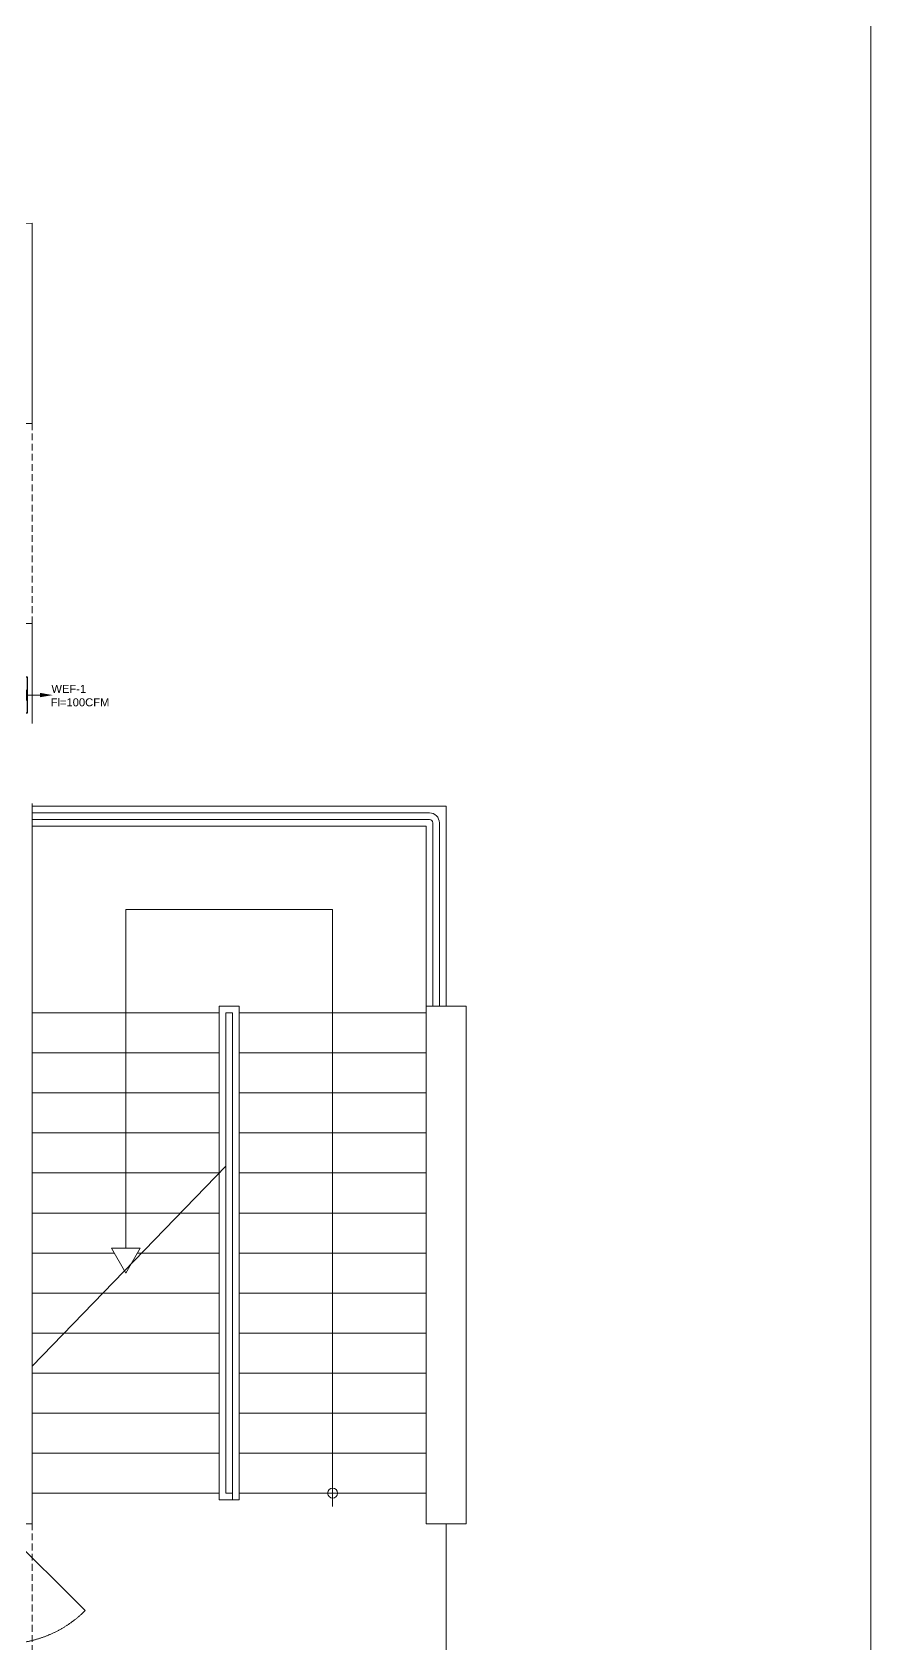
# Model space of a CAD drawing. Header units: millimetres. Extents: x -160614 to 59925, y -157025 to 0.
# Drawn here: x -97309 to -91027, y -104843 to -92760 of the extents above; entities that cross this region are included whole.
import ezdxf

# ---------------------------------------------------------------- set-up
doc = ezdxf.new("R2010")
doc.units = ezdxf.units.MM
doc.header["$LTSCALE"] = 8
for name, pattern in [('DASHED', [19.05, 12.7, -6.35]), ('DASHED2', [9.525, 6.35, -3.175]), ('HIDDEN', [9.525, 6.35, -3.175])]:
    doc.linetypes.add(name, pattern=pattern)
for name, color, linetype, lineweight in [('72_EGR_EQP_TAG', 9, 'Continuous', 5), ('Aluminum', 9, 'Continuous', 5), ('Frame', 9, 'Continuous', 9), ('Proj', 9, 'Continuous', 5), ('Structure', 9, 'Continuous', 5), ('Walls', 9, 'Continuous', 5)]:
    doc.layers.add(name, color=color, linetype=linetype, lineweight=lineweight)
doc.layers.add('MC-EX-EQPM', color=2, linetype='Continuous')
doc.layers.add('MC-EX-EQPM-texts', color=2, linetype='Continuous')
doc.styles.add('ARIAL', font='arial.ttf')

# ---------------------------------------------------------------- blocks, each defined once
blk = doc.blocks.new('GF1')
at = {"layer": 'Aluminum', "color": 9, "linetype": 'DASHED', "ltscale": 300}
blk.add_line((-97514, -103993), (-96913, -104594), dxfattribs=at)
blk.add_arc((-97514, -103993), 850, 225, 315, dxfattribs=at)
at = {"layer": 'Proj', "color": 9, "linetype": 'HIDDEN'}
for p, q in [((-97309, -95693), (-97309, -97193)), ((-97309, -105743), (-97309, -103943))]:
    blk.add_line(p, q, dxfattribs=at)
at = {"layer": 'Proj', "color": 9}
for p, q in [((-95909, -100113), (-97309, -100113)), ((-95759, -100063), (-95909, -100063)), ((-95909, -100063), (-95909, -101313)), ((-95859, -101261), (-95859, -100113)), ((-95859, -100113), (-95809, -100113)), ((-94359, -100113), (-95759, -100113)), ((-95909, -100413), (-97309, -100413)), ((-94359, -100413), (-95759, -100413)), ((-95909, -100713), (-97309, -100713)), ((-94359, -100713), (-95759, -100713)), ((-95909, -101013), (-97309, -101013)), ((-94359, -101013), (-95759, -101013)), ((-95859, -101261), (-97309, -102761)), ((-95909, -101313), (-97309, -101313)), ((-94359, -101313), (-95759, -101313)), ((-96199, -101613), (-97309, -101613)), ((-94359, -101613), (-95759, -101613)), ((-96696, -101913), (-97309, -101913)), ((-96489, -101913), (-96523, -101913)), ((-94359, -101913), (-95759, -101913)), ((-96754, -102213), (-97309, -102213)), ((-94359, -102213), (-95759, -102213)), ((-97069, -102513), (-97309, -102513)), ((-94359, -102513), (-95759, -102513)), ((-94359, -102813), (-95759, -102813)), ((-94359, -103113), (-95759, -103113)), ((-94359, -103413), (-95759, -103413)), ((-95859, -103713), (-95809, -103713)), ((-94359, -103713), (-95759, -103713))]:
    blk.add_line(p, q, dxfattribs=at)
at = {"layer": 'Proj', "color": 9, "linetype": 'DASHED', "ltscale": 300}
for p, q in [((-95909, -101613), (-96199, -101613)), ((-95909, -101913), (-96489, -101913)), ((-95909, -102213), (-96754, -102213)), ((-95909, -102513), (-97069, -102513)), ((-95909, -102813), (-97309, -102813)), ((-95909, -103113), (-97309, -103113)), ((-95909, -103413), (-97309, -103413))]:
    blk.add_line(p, q, dxfattribs=at)
at = {"layer": 'Proj', "color": 9}
for points in [[(-94209, -100063), (-94209, -98563), (-97309, -98563)], [(-94359, -100063), (-94359, -98713), (-97309, -98713)], [(-95059, -103813), (-95059, -99338), (-96609, -99338), (-96609, -101877)], [(-95809, -100113), (-95809, -103763), (-95759, -103763), (-95759, -100063)], [(-97309, -106123), (-94209, -106123), (-94209, -103943)]]:
    blk.add_lwpolyline(points, dxfattribs=at)
for points in [[(-97309, -98613), (-94334, -98613, -0.414214), (-94259, -98688), (-94259, -100063)], [(-94309, -100063), (-94309, -98688, 0.414214), (-94334, -98663), (-97309, -98663)]]:
    blk.add_lwpolyline(points, format="xyb", dxfattribs=at)
at = {"layer": 'Proj', "color": 9, "ltscale": 300}
for points in [[(-95909, -101313), (-95909, -103763), (-95809, -103763)], [(-95859, -103713), (-95859, -101261)], [(-97309, -103713), (-95909, -103713)]]:
    blk.add_lwpolyline(points, dxfattribs=at)
at = {"layer": 'Proj', "color": 9}
blk.add_lwpolyline([(-96609, -102063), (-96716, -101877), (-96502, -101877)], close=True, dxfattribs=at)
blk.add_circle((-95059, -103713), 37.5, dxfattribs=at)
at = {"layer": 'Structure', "color": 9}
blk.add_lwpolyline([(-94359, -100063), (-94359, -103943), (-94059, -103943), (-94059, -100063)], close=True, dxfattribs=at)
at = {"layer": 'Walls', "color": 9}
for p, q in [((-97309, -94193), (-97386, -94194, 0)), ((-97309, -94193), (-97309, -95693)), ((-97309, -95693), (-97539, -95693)), ((-97539, -97193), (-97309, -97193)), ((-97309, -97943), (-97309, -97193)), ((-97309, -103943), (-97309, -98543)), ((-97309, -103943), (-97572, -103943, 0))]:
    blk.add_line(p, q, dxfattribs=at)
blk = doc.blocks.new('*U153')
at = {"layer": 'MC-EX-EQPM', "lineweight": 9}
blk.add_hatch(color=15, dxfattribs=at).paths.add_polyline_path([(16, 160), (-16, 160), (0, 255)], flags=0)
at = {"layer": 'MC-EX-EQPM', "color": 15, "lineweight": 9}
blk.add_line((0, 184), (0, -133), dxfattribs=at)
at = {"layer": 'MC-EX-EQPM', "color": 2, "linetype": 'DASHED2', "lineweight": 30, "ltscale": 2.5}
for p, q in [((-33, 52), (-33, -27)), ((-26, 52), (-26, -27)), ((-17, 52), (-17, -27)), ((-7, 52), (-7, -27)), ((7, 52), (7, -27)), ((17, 52), (17, -27)), ((26, 52), (26, -27)), ((33, 52), (33, -27))]:
    blk.add_line(p, q, dxfattribs=at)
at = {"layer": 'MC-EX-EQPM', "color": 5, "lineweight": 30, "ltscale": 2.5}
blk.add_lwpolyline([(-133, -40), (133, -40), (133, 65), (-133, 65)], close=True, dxfattribs=at)
at = {"layer": 'MC-EX-EQPM', "color": 1, "lineweight": 30, "ltscale": 2.5}
blk.add_lwpolyline([(-40, 52), (40, 52), (40, -27), (-40, -27)], close=True, dxfattribs=at)
at = {"layer": 'MC-EX-EQPM', "color": 2, "lineweight": 9}
for points, knots in [([(-40, 12), (-40, 14), (-40, 15), (-40, 17), (-41, 19), (-41, 21), (-42, 22), (-43, 24), (-44, 25), (-45, 27), (-46, 28), (-47, 30), (-49, 31), (-51, 33), (-52, 34), (-55, 36), (-57, 36), (-59, 38), (-61, 38), (-65, 40), (-68, 41), (-73, 42), (-76, 42), (-81, 43), (-84, 43), (-91, 43), (-94, 43), (-101, 42), (-105, 41), (-110, 39), (-112, 38), (-116, 36), (-118, 35), (-122, 33), (-123, 32), (-126, 30), (-127, 28), (-129, 26), (-130, 25), (-131, 22), (-131, 21), (-132, 18), (-133, 16), (-133, 14), (-133, 13), (-133, 12)], [0, 0, 0, 0, 0.083152, 0.083152, 0.166304, 0.166304, 0.249457, 0.249457, 0.332609, 0.332609, 0.415761, 0.415761, 0.545395, 0.545395, 0.675028, 0.675028, 0.804662, 0.804662, 0.934296, 0.934296, 1.152782, 1.152782, 1.371268, 1.371268, 1.589754, 1.589754, 1.860357, 1.860357, 2.130959, 2.130959, 2.317705, 2.317705, 2.504451, 2.504451, 2.641391, 2.641391, 2.778331, 2.778331, 2.881554, 2.881554, 2.984776, 2.984776, 3.087999, 3.087999, 3.141593, 3.141593, 3.141593, 3.141593]), ([(-133, 12), (-133, 12), (-133, 11), (-133, 9), (-132, 7), (-132, 4), (-131, 3), (-130, 0), (-129, -1), (-127, -3), (-126, -4), (-124, -6), (-123, -7), (-121, -8), (-120, -9), (-118, -11), (-116, -12), (-112, -14), (-110, -14), (-106, -16), (-104, -16), (-99, -17), (-97, -17), (-90, -18), (-85, -18), (-77, -18), (-74, -17), (-68, -16), (-65, -15), (-60, -13), (-58, -12), (-54, -10), (-52, -9), (-49, -7), (-48, -6), (-46, -3), (-45, -2), (-43, 1), (-42, 2), (-41, 5), (-41, 6), (-40, 9), (-40, 10), (-40, 12), (-40, 12), (-40, 12)], [3.141593, 3.141593, 3.141593, 3.141593, 3.191222, 3.191222, 3.294445, 3.294445, 3.397668, 3.397668, 3.500891, 3.500891, 3.604114, 3.604114, 3.707337, 3.707337, 3.810559, 3.810559, 3.981855, 3.981855, 4.15315, 4.15315, 4.324446, 4.324446, 4.495741, 4.495741, 4.865323, 4.865323, 5.117184, 5.117184, 5.369044, 5.369044, 5.542485, 5.542485, 5.715925, 5.715925, 5.843378, 5.843378, 5.97083, 5.97083, 6.069787, 6.069787, 6.168745, 6.168745, 6.267702, 6.267702, 6.283185, 6.283185, 6.283185, 6.283185]), ([(40, 12), (40, 14), (40, 15), (40, 17), (41, 19), (41, 21), (42, 22), (43, 24), (44, 25), (45, 27), (46, 28), (47, 30), (49, 31), (51, 33), (52, 34), (55, 36), (57, 36), (59, 38), (61, 38), (65, 40), (68, 41), (73, 42), (76, 42), (81, 43), (84, 43), (91, 43), (94, 43), (101, 42), (105, 41), (110, 39), (112, 38), (116, 36), (118, 35), (122, 33), (123, 32), (126, 30), (127, 28), (129, 26), (130, 25), (131, 22), (131, 21), (132, 18), (133, 16), (133, 14), (133, 13), (133, 12)], [0, 0, 0, 0, 0.083152, 0.083152, 0.166304, 0.166304, 0.249457, 0.249457, 0.332609, 0.332609, 0.415761, 0.415761, 0.545395, 0.545395, 0.675028, 0.675028, 0.804662, 0.804662, 0.934296, 0.934296, 1.152782, 1.152782, 1.371268, 1.371268, 1.589754, 1.589754, 1.860357, 1.860357, 2.130959, 2.130959, 2.317705, 2.317705, 2.504451, 2.504451, 2.641391, 2.641391, 2.778331, 2.778331, 2.881554, 2.881554, 2.984776, 2.984776, 3.087999, 3.087999, 3.141593, 3.141593, 3.141593, 3.141593]), ([(133, 12), (133, 12), (133, 11), (133, 9), (132, 7), (132, 4), (131, 3), (130, 0), (129, -1), (127, -3), (126, -4), (124, -6), (123, -7), (121, -8), (120, -9), (118, -11), (116, -12), (112, -14), (110, -14), (106, -16), (104, -16), (99, -17), (97, -17), (90, -18), (85, -18), (77, -18), (74, -17), (68, -16), (65, -15), (60, -13), (58, -12), (54, -10), (52, -9), (49, -7), (48, -6), (46, -3), (45, -2), (43, 1), (42, 2), (41, 5), (41, 6), (40, 9), (40, 10), (40, 12), (40, 12), (40, 12)], [3.141593, 3.141593, 3.141593, 3.141593, 3.191222, 3.191222, 3.294445, 3.294445, 3.397668, 3.397668, 3.500891, 3.500891, 3.604114, 3.604114, 3.707337, 3.707337, 3.810559, 3.810559, 3.981855, 3.981855, 4.15315, 4.15315, 4.324446, 4.324446, 4.495741, 4.495741, 4.865323, 4.865323, 5.117184, 5.117184, 5.369044, 5.369044, 5.542485, 5.542485, 5.715925, 5.715925, 5.843378, 5.843378, 5.97083, 5.97083, 6.069787, 6.069787, 6.168745, 6.168745, 6.267702, 6.267702, 6.283185, 6.283185, 6.283185, 6.283185])]:
    blk.add_open_spline(points, degree=3, knots=knots, dxfattribs=at)

msp = doc.modelspace()

# ---------------------------------------------------------------- linework, layer by layer
at = {"layer": 'Frame'}
msp.add_line((-91027.4, -129881.1, 0.3), (-91027.4, -80678.2, 0.3), dxfattribs=at)

# ---------------------------------------------------------------- block references
at = {"layer": '72_EGR_EQP_TAG'}
msp.add_blockref('GF1', (0, 0), dxfattribs=at)
at = {"layer": 'MC-EX-EQPM', "rotation": 270}
msp.add_blockref('*U153', (-97410.3, -97729.9), dxfattribs=at)

# ---------------------------------------------------------------- texts
at = {"layer": 'MC-EX-EQPM-texts', "lineweight": 15, "style": 'ARIAL'}
for s, p in [('WEF-1', (-97165.8, -97713.2)), ('Fl=100CFM', (-97171.7, -97814.2))]:
    msp.add_text(s, height=60, dxfattribs=at).set_placement(p)

doc.saveas('drawing.dxf')
